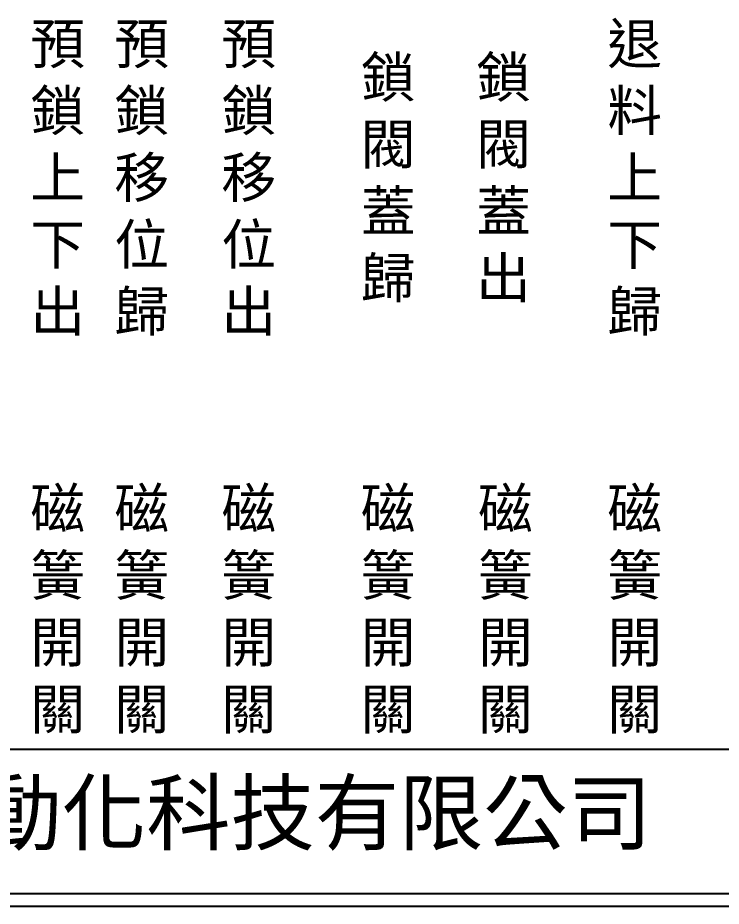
# Model space of a CAD drawing. Extents: x 325 to 612, y 3 to 207.
# Drawn here: x 392.4 to 460.7, y 3 to 89.3 of the extents above; entities that cross this region are included whole.
import ezdxf

# ---------------------------------------------------------------- set-up
doc = ezdxf.new("R2010")
doc.units = 0
doc.layers.add('圖框層', color=7, linetype='CONTINUOUS')
doc.layers.add('標尺寸層', color=3, linetype='CONTINUOUS')
doc.styles.add('CNS', font='romanc.shx', dxfattribs={"bigfont": 'chineset.shx'})
doc.styles.add('STSL', font='KAIU.TTF')

msp = doc.modelspace()

# ---------------------------------------------------------------- linework, layer by layer
at = {"layer": '圖框層', "color": 7}
for p, q in [((326.569, 18.25), (611.07, 18.25)), ((326.569, 4.25), (611.07, 4.25)), ((325.319, 3), (612.319, 3))]:
    msp.add_line(p, q, dxfattribs=at)

# ---------------------------------------------------------------- texts
at = {"layer": '圖框層', "color": 4, "style": 'STSL'}
msp.add_text('泓陞自動化科技有限公司', height=6, dxfattribs=at).set_placement((363.923, 9.076))
at = {"layer": '標尺寸層', "color": 7, "char_height": 3.9, "width": 4.96081, "attachment_point": 5, "style": 'CNS'}
for s, insert in [('{\\fDFKai-SB|b0|i0|c136|p65;預鎖上下出}', (396.237, 73.584)), ('{\\fDFKai-SB|b0|i0|c136|p65;預鎖移位歸}', (404.401, 73.584)), ('{\\fDFKai-SB|b0|i0|c136|p65;預鎖移位出}', (414.799, 73.584)), ('{\\fDFKai-SB|b0|i0|c136|p65;退料上下歸}', (452.285, 73.584)), ('{\\fDFKai-SB|b0|i0|c136|p65;鎖閥蓋歸}', (428.331, 73.584)), ('{\\fDFKai-SB|b0|i0|c136|p65;鎖閥蓋出}', (439.537, 73.584)), ('{\\fDFKai-SB|b0|i0|c136|p65;磁簧開關}', (396.237, 31.684)), ('{\\fDFKai-SB|b0|i0|c136|p65;磁簧開關}', (404.401, 31.684)), ('{\\fDFKai-SB|b0|i0|c136|p65;磁簧開關}', (414.799, 31.684)), ('{\\fDFKai-SB|b0|i0|c136|p65;磁簧開關}', (428.331, 31.684)), ('{\\fDFKai-SB|b0|i0|c136|p65;磁簧開關}', (439.724, 31.684)), ('{\\fDFKai-SB|b0|i0|c136|p65;磁簧開關}', (452.285, 31.684))]:
    msp.add_mtext(s, dxfattribs=dict(at, insert=insert))

doc.saveas('drawing.dxf')
